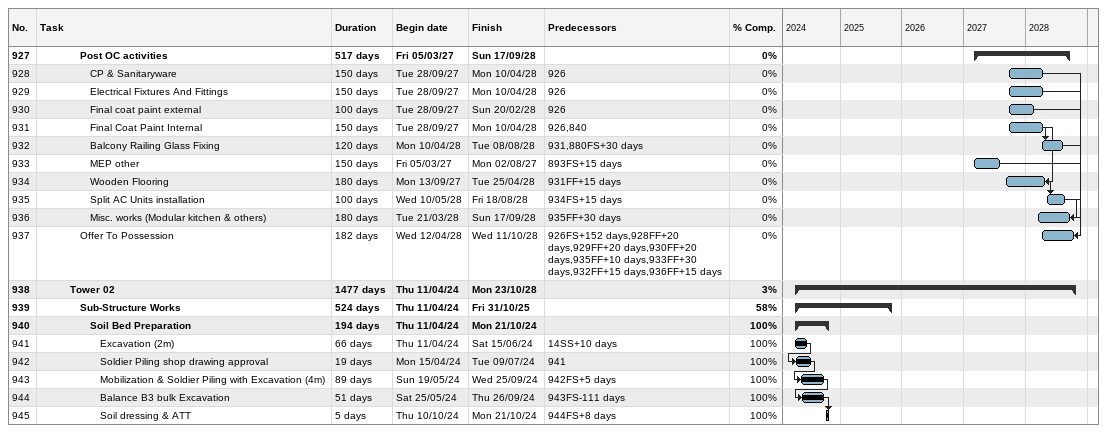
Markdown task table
| ID | Level | Task | Duration | Start | Finish | Predecessors | % complete |
|---|---|---|---|---|---|---|---|
| 927 | 5 | **Post OC activities** | 517d | 2027-03-05 | 2028-09-17 |  | 0 |
| 928 | 6 | CP & Sanitaryware | 150d | 2027-09-28 | 2028-04-10 | 926 | 0 |
| 929 | 6 | Electrical Fixtures And Fittings | 150d | 2027-09-28 | 2028-04-10 | 926 | 0 |
| 930 | 6 | Final coat paint external | 100d | 2027-09-28 | 2028-02-20 | 926 | 0 |
| 931 | 6 | Final Coat Paint Internal | 150d | 2027-09-28 | 2028-04-10 | 926, 840 | 0 |
| 932 | 6 | Balcony Railing Glass Fixing | 120d | 2028-04-10 | 2028-08-08 | 931, 880FS+30d | 0 |
| 933 | 6 | MEP other | 150d | 2027-03-05 | 2027-08-02 | 893FS+15d | 0 |
| 934 | 6 | Wooden Flooring | 180d | 2027-09-13 | 2028-04-25 | 931FF+15d | 0 |
| 935 | 6 | Split AC Units installation | 100d | 2028-05-10 | 2028-08-18 | 934FS+15d | 0 |
| 936 | 6 | Misc. works (Modular kitchen & others) | 180d | 2028-03-21 | 2028-09-17 | 935FF+30d | 0 |
| 937 | 5 | Offer To Possession | 182d | 2028-04-12 | 2028-10-11 | 926FS+152d, 928FF+20d, 929FF+20d, 930FF+20d, 935FF+10d, 933FF+30d, 932FF+15d, 936FF+15d | 0 |
| 938 | 4 | **Tower 02** | 1477d | 2024-04-11 | 2028-10-23 |  | 3 |
| 939 | 5 | **Sub-Structure Works** | 524d | 2024-04-11 | 2025-10-31 |  | 58 |
| 940 | 6 | **Soil Bed Preparation** | 194d | 2024-04-11 | 2024-10-21 |  | 100 |
| 941 | 7 | Excavation (2m) | 66d | 2024-04-11 | 2024-06-15 | 14SS+10d | 100 |
| 942 | 7 | Soldier Piling shop drawing approval | 19d | 2024-04-15 | 2024-07-09 | 941 | 100 |
| 943 | 7 | Mobilization & Soldier Piling with Excavation (4m) | 89d | 2024-05-19 | 2024-09-25 | 942FS+5d | 100 |
| 944 | 7 | Balance B3 bulk Excavation | 51d | 2024-05-25 | 2024-09-26 | 943FS-111d | 100 |
| 945 | 7 | Soil dressing & ATT | 5d | 2024-10-10 | 2024-10-21 | 944FS+8d | 100 |
